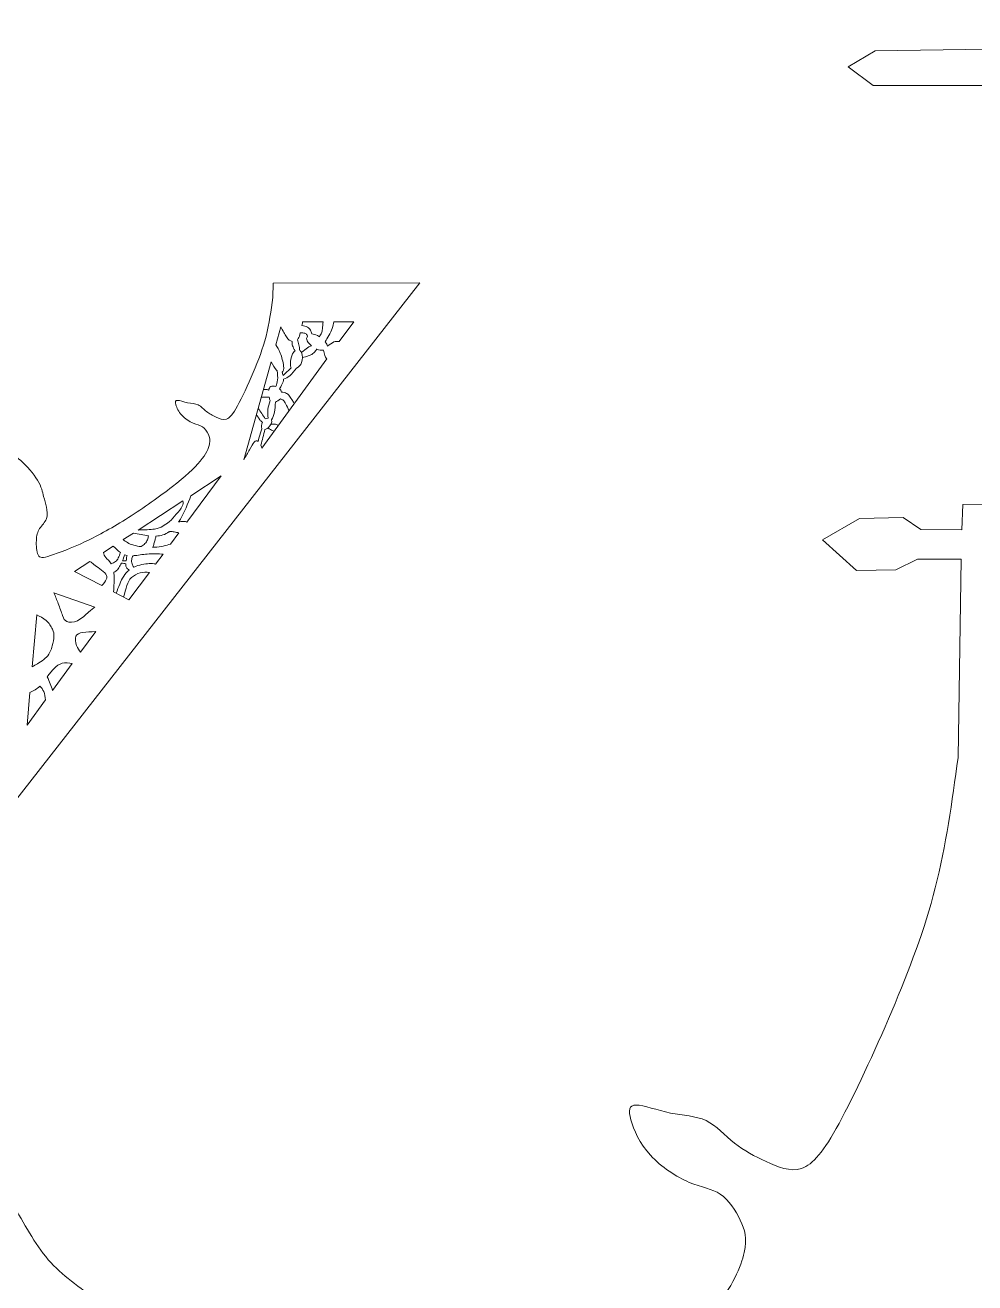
# Model space of a CAD drawing. Header units: centimetres. Extents: x -61 to 61, y -26 to 26.
# Drawn here: x 51.918 to 54.189, y 7.757 to 10.765 of the extents above; entities that cross this region are included whole.
import ezdxf

# ---------------------------------------------------------------- set-up
doc = ezdxf.new("R2010")
doc.units = ezdxf.units.CM
doc.header["$MEASUREMENT"] = 0
doc.layers.add('layer 1', color=7, linetype='Continuous')

msp = doc.modelspace()

# ---------------------------------------------------------------- linework, layer by layer
at = {"layer": 'layer 1', "color": 242, "lineweight": 9}
for points, knots in [([(51.91315, 4.7498), (51.91315, 4.7498), (55.33821, 9.13257), (55.33821, 9.13257), (55.33821, 9.13257), (55.33821, 9.13257), (58.12948, 10.76464), (58.12948, 10.76464), (58.12948, 10.76464), (58.12948, 10.76464), (53.94998, 10.70331), (53.94998, 10.70331), (53.94998, 10.70331), (53.94998, 10.70331), (53.88543, 10.66472), (53.88543, 10.66472), (53.88543, 10.66472), (53.88543, 10.66472), (53.94531, 10.62012), (53.94531, 10.62012), (53.94531, 10.62012), (53.94531, 10.62012), (54.28353, 10.62061), (54.28353, 10.62061), (54.28353, 10.62061), (54.28353, 10.62061), (54.27405, 9.61967), (54.27405, 9.61967), (54.27405, 9.61967), (54.27405, 9.61967), (54.15994, 9.61812), (54.15994, 9.61812), (54.15994, 9.61812), (54.15994, 9.61812), (54.15728, 9.55762), (54.15728, 9.55762), (54.15728, 9.55762), (54.15728, 9.55762), (54.05967, 9.55885), (54.05967, 9.55885), (54.05967, 9.55885), (54.05967, 9.55885), (54.017, 9.58766), (54.017, 9.58766), (54.017, 9.58766), (54.017, 9.58766), (53.91251, 9.58475), (53.91251, 9.58475), (53.91251, 9.58475), (53.91251, 9.58475), (53.8246, 9.53374), (53.8246, 9.53374), (53.8246, 9.53374), (53.8246, 9.53374), (53.90582, 9.46099), (53.90582, 9.46099), (53.90582, 9.46099), (53.90582, 9.46099), (53.99932, 9.46251), (53.99932, 9.46251), (53.99932, 9.46251), (53.99932, 9.46251), (54.05152, 9.48734), (54.05152, 9.48734), (54.05152, 9.48734), (54.05152, 9.48734), (54.15602, 9.4875), (54.15602, 9.4875), (54.15602, 9.4875), (54.15602, 9.4875), (54.14847, 9.01314), (54.14847, 9.01314)], [0, 0, 0, 0, 0.0526316, 0.0526316, 0.0526316, 0.0526316, 0.1052632, 0.1052632, 0.1052632, 0.1052632, 0.1578947, 0.1578947, 0.1578947, 0.1578947, 0.2105263, 0.2105263, 0.2105263, 0.2105263, 0.2631579, 0.2631579, 0.2631579, 0.2631579, 0.3157895, 0.3157895, 0.3157895, 0.3157895, 0.3684211, 0.3684211, 0.3684211, 0.3684211, 0.4210526, 0.4210526, 0.4210526, 0.4210526, 0.4736842, 0.4736842, 0.4736842, 0.4736842, 0.5263158, 0.5263158, 0.5263158, 0.5263158, 0.5789474, 0.5789474, 0.5789474, 0.5789474, 0.6315789, 0.6315789, 0.6315789, 0.6315789, 0.6842105, 0.6842105, 0.6842105, 0.6842105, 0.7368421, 0.7368421, 0.7368421, 0.7368421, 0.7894737, 0.7894737, 0.7894737, 0.7894737, 0.8421053, 0.8421053, 0.8421053, 0.8421053, 0.8947368, 0.8947368, 0.8947368, 0.8947368, 1, 1, 1, 1]), ([(52.50987, 10.11321), (52.50558, 10.08202), (52.50129, 10.05083), (52.49374, 10.02113), (52.49374, 10.02113), (52.48619, 9.99143), (52.47539, 9.96321), (52.46296, 9.93391), (52.46296, 9.93391), (52.45053, 9.90461), (52.43648, 9.87422), (52.42566, 9.85441), (52.42566, 9.85441), (52.41485, 9.8346), (52.40727, 9.82537), (52.39914, 9.82265), (52.39914, 9.82265), (52.39101, 9.81992), (52.38233, 9.82371), (52.37419, 9.82749), (52.37419, 9.82749), (52.36605, 9.83127), (52.35845, 9.83506), (52.35166, 9.84047), (52.35166, 9.84047), (52.34488, 9.84588), (52.3389, 9.85292), (52.33157, 9.85644), (52.33157, 9.85644), (52.32425, 9.85995), (52.31557, 9.85994), (52.30635, 9.86182), (52.30635, 9.86182), (52.29713, 9.86371), (52.28736, 9.86749), (52.28221, 9.86748), (52.28221, 9.86748), (52.27706, 9.86747), (52.27652, 9.86368), (52.27843, 9.8569), (52.27843, 9.8569), (52.28034, 9.85012), (52.28469, 9.84037), (52.2923, 9.83198), (52.2923, 9.83198), (52.2999, 9.82358), (52.31076, 9.81655), (52.31971, 9.81277), (52.31971, 9.81277), (52.32866, 9.80898), (52.33572, 9.80845), (52.34169, 9.80439), (52.34169, 9.80439), (52.34766, 9.80033), (52.35255, 9.79275), (52.35581, 9.78598), (52.35581, 9.78598), (52.35908, 9.7792), (52.36071, 9.77324), (52.35856, 9.76321), (52.35856, 9.76321), (52.35641, 9.75317), (52.35046, 9.73906), (52.33639, 9.72196), (52.33639, 9.72196), (52.32231, 9.70485), (52.30011, 9.68476), (52.26978, 9.66112), (52.26978, 9.66112), (52.23945, 9.63749), (52.20099, 9.61032), (52.16469, 9.58721), (52.16469, 9.58721), (52.12839, 9.56411), (52.09425, 9.54508), (52.06147, 9.52957), (52.06147, 9.52957), (52.02869, 9.51407), (51.99725, 9.50209), (51.97828, 9.4961), (51.97828, 9.4961), (51.95931, 9.49011), (51.9528, 9.4901), (51.94899, 9.49768), (51.94899, 9.49768), (51.94519, 9.50527), (51.94408, 9.52045), (51.9446, 9.53238), (51.9446, 9.53238), (51.94513, 9.54431), (51.94728, 9.55299), (51.95242, 9.56086), (51.95242, 9.56086), (51.95756, 9.56873), (51.96569, 9.5758), (51.96893, 9.58448), (51.96893, 9.58448), (51.97217, 9.59316), (51.97053, 9.60346), (51.96861, 9.61213), (51.96861, 9.61213), (51.9667, 9.62081), (51.96452, 9.62785), (51.96207, 9.63788), (51.96207, 9.63788), (51.95961, 9.64791), (51.95688, 9.66092), (51.94746, 9.67657), (51.94746, 9.67657), (51.93804, 9.69221), (51.92194, 9.7105), (51.90753, 9.72327), (51.90753, 9.72327), (51.89312, 9.73605), (51.8804, 9.74331), (51.87012, 9.75394), (51.87012, 9.75394), (51.85984, 9.76456), (51.852, 9.77854), (51.84416, 9.79252)], [0, 0, 0, 0, 0.0322581, 0.0322581, 0.0322581, 0.0322581, 0.0645161, 0.0645161, 0.0645161, 0.0645161, 0.0967742, 0.0967742, 0.0967742, 0.0967742, 0.1290323, 0.1290323, 0.1290323, 0.1290323, 0.1612903, 0.1612903, 0.1612903, 0.1612903, 0.1935484, 0.1935484, 0.1935484, 0.1935484, 0.2258065, 0.2258065, 0.2258065, 0.2258065, 0.2580645, 0.2580645, 0.2580645, 0.2580645, 0.2903226, 0.2903226, 0.2903226, 0.2903226, 0.3225806, 0.3225806, 0.3225806, 0.3225806, 0.3548387, 0.3548387, 0.3548387, 0.3548387, 0.3870968, 0.3870968, 0.3870968, 0.3870968, 0.4193548, 0.4193548, 0.4193548, 0.4193548, 0.4516129, 0.4516129, 0.4516129, 0.4516129, 0.483871, 0.483871, 0.483871, 0.483871, 0.516129, 0.516129, 0.516129, 0.516129, 0.5483871, 0.5483871, 0.5483871, 0.5483871, 0.5806452, 0.5806452, 0.5806452, 0.5806452, 0.6129032, 0.6129032, 0.6129032, 0.6129032, 0.6451613, 0.6451613, 0.6451613, 0.6451613, 0.6774194, 0.6774194, 0.6774194, 0.6774194, 0.7096774, 0.7096774, 0.7096774, 0.7096774, 0.7419355, 0.7419355, 0.7419355, 0.7419355, 0.7741935, 0.7741935, 0.7741935, 0.7741935, 0.8064516, 0.8064516, 0.8064516, 0.8064516, 0.8387097, 0.8387097, 0.8387097, 0.8387097, 0.8709677, 0.8709677, 0.8709677, 0.8709677, 0.9032258, 0.9032258, 0.9032258, 0.9032258, 0.9354839, 0.9354839, 0.9354839, 0.9354839, 1, 1, 1, 1]), ([(52.66879, 10.00785), (52.66879, 10.00785), (52.70353, 10.05558), (52.70353, 10.05558), (52.70353, 10.05558), (52.70353, 10.05558), (52.65566, 10.05551), (52.65566, 10.05551)], [0, 0, 0, 0, 0.3333333, 0.3333333, 0.3333333, 0.3333333, 1, 1, 1, 1]), ([(52.31407, 9.6394), (52.31407, 9.6394), (52.38686, 9.68674), (52.38686, 9.68674), (52.38686, 9.68674), (52.38686, 9.68674), (52.30457, 9.57626), (52.30457, 9.57626)], [0, 0, 0, 0, 0.3333333, 0.3333333, 0.3333333, 0.3333333, 1, 1, 1, 1]), ([(52.10093, 9.42438), (52.10093, 9.42438), (52.03581, 9.45845), (52.03581, 9.45845), (52.03581, 9.45845), (52.03581, 9.45845), (52.07208, 9.48203), (52.07208, 9.48203)], [0, 0, 0, 0, 0.3333333, 0.3333333, 0.3333333, 0.3333333, 1, 1, 1, 1]), ([(52.21514, 9.45621), (52.21514, 9.45621), (52.16606, 9.39032), (52.16606, 9.39032), (52.16606, 9.39032), (52.16606, 9.39032), (52.12934, 9.40952), (52.12934, 9.40952)], [0, 0, 0, 0, 0.3333333, 0.3333333, 0.3333333, 0.3333333, 1, 1, 1, 1]), ([(51.96675, 9.15103), (51.96675, 9.15103), (51.92248, 9.09061), (51.92248, 9.09061), (51.92248, 9.09061), (51.92248, 9.09061), (51.9293, 9.16847), (51.9293, 9.16847)], [0, 0, 0, 0, 0.3333333, 0.3333333, 0.3333333, 0.3333333, 1, 1, 1, 1]), ([(54.14847, 9.01314), (54.13397, 8.90771), (54.11946, 8.80228), (54.09395, 8.70187), (54.09395, 8.70187), (54.06843, 8.60147), (54.03192, 8.50609), (53.9899, 8.40703), (53.9899, 8.40703), (53.94789, 8.30798), (53.90038, 8.20525), (53.86382, 8.13829), (53.86382, 8.13829), (53.82726, 8.07132), (53.80164, 8.04012), (53.77416, 8.03091), (53.77416, 8.03091), (53.74667, 8.0217), (53.71733, 8.03449), (53.68981, 8.04728), (53.68981, 8.04728), (53.66229, 8.06007), (53.6366, 8.07286), (53.61366, 8.09116), (53.61366, 8.09116), (53.59072, 8.10946), (53.57052, 8.13326), (53.54575, 8.14514), (53.54575, 8.14514), (53.52099, 8.15701), (53.49166, 8.15697), (53.46048, 8.16334), (53.46048, 8.16334), (53.42931, 8.16971), (53.39629, 8.18249), (53.37888, 8.18246), (53.37888, 8.18246), (53.36146, 8.18244), (53.35965, 8.16961), (53.3661, 8.1467), (53.3661, 8.1467), (53.37255, 8.12379), (53.38727, 8.09082), (53.41297, 8.06244), (53.41297, 8.06244), (53.43868, 8.03407), (53.47538, 8.01029), (53.50564, 7.9975), (53.50564, 7.9975), (53.53591, 7.98472), (53.55975, 7.98292), (53.57993, 7.9692), (53.57993, 7.9692), (53.60012, 7.95548), (53.61666, 7.92985), (53.62769, 7.90695), (53.62769, 7.90695), (53.63872, 7.88405), (53.64426, 7.8639), (53.63697, 7.82997), (53.63697, 7.82997), (53.62969, 7.79605), (53.6096, 7.74835), (53.56202, 7.69054), (53.56202, 7.69054), (53.51445, 7.63272), (53.43939, 7.56478), (53.33685, 7.48488), (53.33685, 7.48488), (53.23432, 7.40498), (53.1043, 7.31313), (52.98159, 7.23503), (52.98159, 7.23503), (52.85889, 7.15694), (52.7435, 7.0926), (52.63267, 7.04019), (52.63267, 7.04019), (52.52185, 6.98778), (52.41558, 6.94729), (52.35145, 6.92703), (52.35145, 6.92703), (52.28733, 6.90676), (52.26532, 6.90673), (52.25245, 6.93238), (52.25245, 6.93238), (52.23958, 6.95802), (52.23584, 7.00934), (52.23761, 7.04968), (52.23761, 7.04968), (52.23938, 7.09001), (52.24667, 7.11935), (52.26404, 7.14596), (52.26404, 7.14596), (52.28142, 7.17257), (52.30888, 7.19644), (52.31984, 7.22579), (52.31984, 7.22579), (52.33079, 7.25513), (52.32524, 7.28995), (52.31877, 7.31927), (52.31877, 7.31927), (52.31232, 7.34859), (52.30495, 7.37242), (52.29665, 7.40632), (52.29665, 7.40632), (52.28835, 7.44022), (52.27912, 7.4842), (52.24727, 7.53709), (52.24727, 7.53709), (52.21543, 7.58998), (52.16098, 7.65178), (52.11227, 7.69497), (52.11227, 7.69497), (52.06356, 7.73816), (52.02058, 7.76273), (51.98583, 7.79864), (51.98583, 7.79864), (51.95108, 7.83456), (51.92457, 7.88181), (51.89805, 7.92907)], [0, 0, 0, 0, 0.0322581, 0.0322581, 0.0322581, 0.0322581, 0.0645161, 0.0645161, 0.0645161, 0.0645161, 0.0967742, 0.0967742, 0.0967742, 0.0967742, 0.1290323, 0.1290323, 0.1290323, 0.1290323, 0.1612903, 0.1612903, 0.1612903, 0.1612903, 0.1935484, 0.1935484, 0.1935484, 0.1935484, 0.2258065, 0.2258065, 0.2258065, 0.2258065, 0.2580645, 0.2580645, 0.2580645, 0.2580645, 0.2903226, 0.2903226, 0.2903226, 0.2903226, 0.3225806, 0.3225806, 0.3225806, 0.3225806, 0.3548387, 0.3548387, 0.3548387, 0.3548387, 0.3870968, 0.3870968, 0.3870968, 0.3870968, 0.4193548, 0.4193548, 0.4193548, 0.4193548, 0.4516129, 0.4516129, 0.4516129, 0.4516129, 0.483871, 0.483871, 0.483871, 0.483871, 0.516129, 0.516129, 0.516129, 0.516129, 0.5483871, 0.5483871, 0.5483871, 0.5483871, 0.5806452, 0.5806452, 0.5806452, 0.5806452, 0.6129032, 0.6129032, 0.6129032, 0.6129032, 0.6451613, 0.6451613, 0.6451613, 0.6451613, 0.6774194, 0.6774194, 0.6774194, 0.6774194, 0.7096774, 0.7096774, 0.7096774, 0.7096774, 0.7419355, 0.7419355, 0.7419355, 0.7419355, 0.7741935, 0.7741935, 0.7741935, 0.7741935, 0.8064516, 0.8064516, 0.8064516, 0.8064516, 0.8387097, 0.8387097, 0.8387097, 0.8387097, 0.8709677, 0.8709677, 0.8709677, 0.8709677, 0.9032258, 0.9032258, 0.9032258, 0.9032258, 0.9354839, 0.9354839, 0.9354839, 0.9354839, 1, 1, 1, 1])]:
    msp.add_open_spline(points, degree=3, knots=knots, dxfattribs=at)
for points in [[(51.84862, 8.85204), (51.84862, 8.85204), (52.86181, 10.14854), (52.86181, 10.14854)], [(52.51043, 10.14801), (52.51043, 10.14801), (52.50987, 10.11321), (52.50987, 10.11321)], [(52.63009, 10.05547), (52.63009, 10.05547), (52.58134, 10.0554), (52.58134, 10.0554)], [(52.52913, 10.04321), (52.52913, 10.04321), (52.51712, 10.00019), (52.51712, 10.00019)], [(52.50572, 9.95935), (52.50572, 9.95935), (52.44046, 9.72556), (52.44046, 9.72556)], [(52.48371, 9.7535), (52.48371, 9.7535), (52.63885, 9.9667), (52.63885, 9.9667)], [(52.18791, 9.55736), (52.18791, 9.55736), (52.29497, 9.62698), (52.29497, 9.62698)], [(52.15255, 9.53436), (52.15255, 9.53436), (52.17653, 9.54996), (52.17653, 9.54996)], [(52.28533, 9.55043), (52.28533, 9.55043), (52.26558, 9.52392), (52.26558, 9.52392)], [(52.10477, 9.50329), (52.10477, 9.50329), (52.12833, 9.51862), (52.12833, 9.51862)], [(52.2476, 9.49978), (52.2476, 9.49978), (52.22981, 9.4759), (52.22981, 9.4759)], [(51.98664, 9.40709), (51.98664, 9.40709), (52.08478, 9.37328), (52.08478, 9.37328)], [(51.93474, 9.23052), (51.93474, 9.23052), (51.94558, 9.35428), (51.94558, 9.35428)], [(52.08655, 9.31455), (52.08655, 9.31455), (52.05049, 9.26533), (52.05049, 9.26533)], [(52.0305, 9.23805), (52.0305, 9.23805), (51.98357, 9.17399), (51.98357, 9.17399)]]:
    msp.add_open_spline(points, degree=3, dxfattribs=at)
at = {"layer": 'layer 1', "color": 250, "lineweight": 9}
for points in [[(52.86181, 10.14854), (52.86181, 10.14854), (52.51043, 10.14801), (52.51043, 10.14801)], [(52.63515, 10.00757), (52.63875, 10.00344), (52.64049, 9.99998), (52.64084, 9.99664)], [(52.53458, 9.9271), (52.53389, 9.92955), (52.53302, 9.93203), (52.53215, 9.93452)], [(52.53458, 9.9271), (52.54103, 9.9331), (52.54748, 9.9391), (52.55392, 9.94509)], [(52.52624, 9.89518), (52.52828, 9.89296), (52.52984, 9.89024), (52.5308, 9.8874)], [(52.50336, 9.86676), (52.50279, 9.86893), (52.50199, 9.87197), (52.5013, 9.87538)], [(52.52799, 9.87109), (52.52471, 9.86744), (52.51992, 9.86493), (52.51621, 9.86339)], [(52.48383, 9.80002), (52.48226, 9.80336), (52.4827, 9.80973), (52.48501, 9.81508)], [(52.49165, 9.82305), (52.49383, 9.82427), (52.49628, 9.82484), (52.4986, 9.82485)], [(52.48171, 9.76024), (52.48488, 9.77267), (52.48806, 9.7851), (52.49123, 9.79754)], [(52.48171, 9.76024), (52.48323, 9.75726), (52.48347, 9.75538), (52.48371, 9.7535)], [(52.17653, 9.54996), (52.18887, 9.54741), (52.20122, 9.54487), (52.21249, 9.54356)], [(52.14574, 9.50382), (52.13995, 9.50791), (52.13414, 9.51327), (52.12833, 9.51862)], [(52.14808, 9.47826), (52.1516, 9.4777), (52.15512, 9.47713), (52.15864, 9.47657)], [(52.15065, 9.48391), (52.15235, 9.48809), (52.154, 9.49319), (52.15565, 9.49828)], [(52.15065, 9.48391), (52.15358, 9.48395), (52.15651, 9.48398), (52.15944, 9.48402)], [(52.16145, 9.49656), (52.1595, 9.49697), (52.15757, 9.49753), (52.15565, 9.49828)], [(51.95305, 9.18417), (51.94614, 9.17767), (51.93772, 9.17307), (51.9293, 9.16847)]]:
    msp.add_open_spline(points, degree=3, dxfattribs=at)
for points, knots in [([(52.57957, 10.04663), (52.58051, 10.05139), (52.58088, 10.05318), (52.58109, 10.05417), (52.58109, 10.05417), (52.58134, 10.0554), (52.58134, 10.0554), (52.58134, 10.0554)], [0, 0, 0, 0, 0.3333333, 0.3333333, 0.3333333, 0.3333333, 1, 1, 1, 1]), ([(52.57957, 10.04663), (52.58433, 10.04548), (52.58908, 10.04434), (52.59261, 10.04255), (52.59261, 10.04255), (52.59613, 10.04075), (52.59843, 10.03832), (52.60003, 10.03548), (52.60003, 10.03548), (52.60163, 10.03265), (52.60253, 10.02941), (52.60344, 10.02618)], [0, 0, 0, 0, 0.25, 0.25, 0.25, 0.25, 0.5, 0.5, 0.5, 0.5, 1, 1, 1, 1]), ([(52.62124, 10.01966), (52.62331, 10.0226), (52.62538, 10.02555), (52.62658, 10.02841), (52.62658, 10.02841), (52.62777, 10.03127), (52.62808, 10.03405), (52.62852, 10.03855), (52.62852, 10.03855), (52.62896, 10.04304), (52.62952, 10.04926), (52.63009, 10.05547)], [0, 0, 0, 0, 0.25, 0.25, 0.25, 0.25, 0.5, 0.5, 0.5, 0.5, 1, 1, 1, 1]), ([(52.63515, 10.00757), (52.63793, 10.01245), (52.64072, 10.01733), (52.64379, 10.02272), (52.64379, 10.02272), (52.64686, 10.02812), (52.65022, 10.03402), (52.65225, 10.03957), (52.65225, 10.03957), (52.65428, 10.04512), (52.65497, 10.05031), (52.65566, 10.05551)], [0, 0, 0, 0, 0.25, 0.25, 0.25, 0.25, 0.5, 0.5, 0.5, 0.5, 1, 1, 1, 1]), ([(52.52913, 10.04321), (52.53383, 10.03423), (52.53853, 10.02526), (52.54291, 10.01901), (52.54291, 10.01901), (52.5473, 10.01277), (52.55138, 10.00925), (52.55622, 10.00804)], [0, 0, 0, 0, 0.3333333, 0.3333333, 0.3333333, 0.3333333, 1, 1, 1, 1]), ([(52.56889, 10.01231), (52.56952, 10.01308), (52.57013, 10.01397), (52.57071, 10.01497), (52.57071, 10.01497), (52.57273, 10.01848), (52.57437, 10.02347), (52.5757, 10.02855)], [0, 0, 0, 0, 0.3333333, 0.3333333, 0.3333333, 0.3333333, 1, 1, 1, 1]), ([(52.5757, 10.02855), (52.57857, 10.02868), (52.58144, 10.02881), (52.58415, 10.02827), (52.58415, 10.02827), (52.58687, 10.02772), (52.58941, 10.02651), (52.59085, 10.02513), (52.59085, 10.02513), (52.59228, 10.02375), (52.5926, 10.02221), (52.59292, 10.02067)], [0, 0, 0, 0, 0.25, 0.25, 0.25, 0.25, 0.5, 0.5, 0.5, 0.5, 1, 1, 1, 1]), ([(52.60235, 9.99771), (52.60185, 9.99818), (52.60134, 9.99866), (52.60082, 9.99916), (52.60082, 9.99916), (52.59643, 10.00335), (52.59158, 10.00822), (52.59094, 10.01324), (52.59094, 10.01324), (52.59061, 10.01583), (52.5914, 10.01847), (52.59292, 10.02067)], [0, 0, 0, 0, 0.25, 0.25, 0.25, 0.25, 0.5, 0.5, 0.5, 0.5, 1, 1, 1, 1]), ([(52.60344, 10.02618), (52.60746, 10.02627), (52.61201, 10.02488), (52.61663, 10.02243), (52.61663, 10.02243), (52.61817, 10.02161), (52.61972, 10.02067), (52.62124, 10.01966)], [0, 0, 0, 0, 0.3333333, 0.3333333, 0.3333333, 0.3333333, 1, 1, 1, 1]), ([(52.53215, 9.93452), (52.53545, 9.93602), (52.53672, 9.94117), (52.53569, 9.94998), (52.53569, 9.94998), (52.53466, 9.95879), (52.53133, 9.97126), (52.52785, 9.98024), (52.52785, 9.98024), (52.52438, 9.98921), (52.52075, 9.9947), (52.51712, 10.00019)], [0, 0, 0, 0, 0.25, 0.25, 0.25, 0.25, 0.5, 0.5, 0.5, 0.5, 1, 1, 1, 1]), ([(52.55392, 9.94509), (52.5523, 9.94763), (52.5521, 9.95136), (52.55191, 9.95509), (52.55191, 9.95509), (52.55259, 9.96248), (52.55328, 9.96987), (52.55591, 9.97601), (52.55591, 9.97601), (52.55764, 9.98004), (52.56022, 9.98354), (52.56301, 9.98585)], [0, 0, 0, 0, 0.25, 0.25, 0.25, 0.25, 0.5, 0.5, 0.5, 0.5, 1, 1, 1, 1]), ([(52.56301, 9.98585), (52.56071, 9.99003), (52.55841, 9.99421), (52.55728, 9.99791), (52.55728, 9.99791), (52.55615, 10.00161), (52.55618, 10.00482), (52.55622, 10.00804)], [0, 0, 0, 0, 0.3333333, 0.3333333, 0.3333333, 0.3333333, 1, 1, 1, 1]), ([(52.57416, 9.98736), (52.5758, 9.98617), (52.57725, 9.98423), (52.5784, 9.9815), (52.5784, 9.9815), (52.58095, 9.9754), (52.58198, 9.96537), (52.57894, 9.95777), (52.57894, 9.95777), (52.57648, 9.95162), (52.57134, 9.94706), (52.56677, 9.94454)], [0, 0, 0, 0, 0.25, 0.25, 0.25, 0.25, 0.5, 0.5, 0.5, 0.5, 1, 1, 1, 1]), ([(52.57416, 9.98736), (52.57374, 9.99186), (52.57333, 9.99636), (52.57245, 10.00052), (52.57245, 10.00052), (52.57157, 10.00468), (52.57023, 10.0085), (52.56889, 10.01231)], [0, 0, 0, 0, 0.3333333, 0.3333333, 0.3333333, 0.3333333, 1, 1, 1, 1]), ([(52.5784, 9.9815), (52.58369, 9.98606), (52.589, 9.99063), (52.59299, 9.99333), (52.59299, 9.99333), (52.59698, 9.99604), (52.59967, 9.99687), (52.60235, 9.99771)], [0, 0, 0, 0, 0.3333333, 0.3333333, 0.3333333, 0.3333333, 1, 1, 1, 1]), ([(52.58079, 9.96968), (52.58556, 9.971), (52.59032, 9.97232), (52.59455, 9.97373), (52.59455, 9.97373), (52.59878, 9.97514), (52.60247, 9.97664), (52.60585, 9.97926), (52.60585, 9.97926), (52.60924, 9.98187), (52.61232, 9.98561), (52.6135, 9.98762), (52.6135, 9.98762), (52.61468, 9.98962), (52.61396, 9.98989), (52.61396, 9.98989), (52.61396, 9.98989), (52.61396, 9.98989), (52.61468, 9.98962), (52.61541, 9.98935)], [0, 0, 0, 0, 0.1666667, 0.1666667, 0.1666667, 0.1666667, 0.3333333, 0.3333333, 0.3333333, 0.3333333, 0.5, 0.5, 0.5, 0.5, 0.6666667, 0.6666667, 0.6666667, 0.6666667, 1, 1, 1, 1]), ([(52.63111, 9.98735), (52.6263, 9.98698), (52.62018, 9.98774), (52.61541, 9.98935), (52.61541, 9.98935), (52.61494, 9.9895), (52.61448, 9.98967), (52.61404, 9.98984)], [0, 0, 0, 0, 0.3333333, 0.3333333, 0.3333333, 0.3333333, 1, 1, 1, 1]), ([(52.63111, 9.98735), (52.63195, 9.98294), (52.6328, 9.97853), (52.63409, 9.97508), (52.63409, 9.97508), (52.63538, 9.97164), (52.63711, 9.96917), (52.63885, 9.9667)], [0, 0, 0, 0, 0.3333333, 0.3333333, 0.3333333, 0.3333333, 1, 1, 1, 1]), ([(52.64084, 9.99664), (52.64606, 10.00094), (52.65128, 10.00523), (52.65594, 10.0071), (52.65594, 10.0071), (52.66059, 10.00897), (52.66469, 10.00841), (52.66879, 10.00785)], [0, 0, 0, 0, 0.3333333, 0.3333333, 0.3333333, 0.3333333, 1, 1, 1, 1]), ([(52.50572, 9.95935), (52.50986, 9.95201), (52.514, 9.94468), (52.51875, 9.93993), (52.51875, 9.93993), (52.51933, 9.93935), (52.51992, 9.93881), (52.52052, 9.9383)], [0, 0, 0, 0, 0.3333333, 0.3333333, 0.3333333, 0.3333333, 1, 1, 1, 1]), ([(52.51722, 9.90075), (52.51903, 9.90549), (52.52084, 9.91023), (52.52139, 9.91649), (52.52139, 9.91649), (52.52194, 9.92275), (52.52123, 9.93052), (52.52052, 9.9383)], [0, 0, 0, 0, 0.3333333, 0.3333333, 0.3333333, 0.3333333, 1, 1, 1, 1]), ([(52.53587, 9.91778), (52.54075, 9.91984), (52.54563, 9.9219), (52.55077, 9.92636), (52.55077, 9.92636), (52.55592, 9.93082), (52.56135, 9.93768), (52.56677, 9.94454)], [0, 0, 0, 0, 0.3333333, 0.3333333, 0.3333333, 0.3333333, 1, 1, 1, 1]), ([(52.50016, 9.89175), (52.50071, 9.89546), (52.50214, 9.89859), (52.50509, 9.90025), (52.50509, 9.90025), (52.50812, 9.90195), (52.51275, 9.90211), (52.51722, 9.90075)], [0, 0, 0, 0, 0.3333333, 0.3333333, 0.3333333, 0.3333333, 1, 1, 1, 1]), ([(52.52624, 9.89518), (52.52962, 9.90124), (52.53301, 9.9073), (52.53464, 9.91203), (52.53464, 9.91203), (52.53538, 9.91418), (52.53575, 9.91605), (52.53587, 9.91778)], [0, 0, 0, 0, 0.3333333, 0.3333333, 0.3333333, 0.3333333, 1, 1, 1, 1]), ([(52.48218, 9.87503), (52.48856, 9.87515), (52.49493, 9.87526), (52.49811, 9.87532), (52.49811, 9.87532), (52.5013, 9.87538), (52.5013, 9.87538), (52.5013, 9.87538)], [0, 0, 0, 0, 0.3333333, 0.3333333, 0.3333333, 0.3333333, 1, 1, 1, 1]), ([(52.48735, 9.89355), (52.4917, 9.8934), (52.49606, 9.89326), (52.49817, 9.89282), (52.49817, 9.89282), (52.50029, 9.89238), (52.50017, 9.89164), (52.50017, 9.89164), (52.50017, 9.89164), (52.50017, 9.89164), (52.50029, 9.89238), (52.50041, 9.89312)], [0, 0, 0, 0, 0.25, 0.25, 0.25, 0.25, 0.5, 0.5, 0.5, 0.5, 1, 1, 1, 1]), ([(52.4986, 9.82485), (52.498, 9.83183), (52.4974, 9.83881), (52.49819, 9.84579), (52.49819, 9.84579), (52.49898, 9.85278), (52.50117, 9.85977), (52.50336, 9.86676)], [0, 0, 0, 0, 0.3333333, 0.3333333, 0.3333333, 0.3333333, 1, 1, 1, 1]), ([(52.52799, 9.87109), (52.53056, 9.87013), (52.53313, 9.86917), (52.53524, 9.86727), (52.53524, 9.86727), (52.53736, 9.86537), (52.53902, 9.86253), (52.54117, 9.85827), (52.54117, 9.85827), (52.54332, 9.85402), (52.54597, 9.84836), (52.54861, 9.8427)], [0, 0, 0, 0, 0.25, 0.25, 0.25, 0.25, 0.5, 0.5, 0.5, 0.5, 1, 1, 1, 1]), ([(52.5308, 9.8874), (52.53522, 9.88657), (52.53965, 9.88573), (52.54275, 9.88424), (52.54275, 9.88424), (52.54586, 9.88274), (52.54764, 9.88057), (52.54987, 9.87746), (52.54987, 9.87746), (52.55211, 9.87434), (52.55478, 9.87028), (52.55676, 9.86723), (52.55676, 9.86723), (52.55874, 9.86418), (52.56001, 9.86215), (52.56129, 9.86012)], [0, 0, 0, 0, 0.2, 0.2, 0.2, 0.2, 0.4, 0.4, 0.4, 0.4, 0.6, 0.6, 0.6, 0.6, 1, 1, 1, 1]), ([(52.49165, 9.82305), (52.48904, 9.82737), (52.48644, 9.83169), (52.48362, 9.83591), (52.48362, 9.83591), (52.4808, 9.84013), (52.47777, 9.84425), (52.47474, 9.84837)], [0, 0, 0, 0, 0.3333333, 0.3333333, 0.3333333, 0.3333333, 1, 1, 1, 1]), ([(52.50721, 9.82066), (52.50972, 9.8262), (52.51224, 9.83174), (52.51374, 9.83886), (52.51374, 9.83886), (52.51524, 9.84598), (52.51573, 9.85468), (52.51621, 9.86339)], [0, 0, 0, 0, 0.3333333, 0.3333333, 0.3333333, 0.3333333, 1, 1, 1, 1]), ([(52.48501, 9.81508), (52.48335, 9.81636), (52.4817, 9.81764), (52.48004, 9.81963), (52.48004, 9.81963), (52.47838, 9.82163), (52.47672, 9.82434), (52.47516, 9.82682), (52.47516, 9.82682), (52.47361, 9.82931), (52.47215, 9.83158), (52.47069, 9.83384)], [0, 0, 0, 0, 0.25, 0.25, 0.25, 0.25, 0.5, 0.5, 0.5, 0.5, 1, 1, 1, 1]), ([(52.50721, 9.82066), (52.50951, 9.81579), (52.50443, 9.8071), (52.49859, 9.80194), (52.49859, 9.80194), (52.49614, 9.79979), (52.49357, 9.79825), (52.49123, 9.79754)], [0, 0, 0, 0, 0.3333333, 0.3333333, 0.3333333, 0.3333333, 1, 1, 1, 1]), ([(52.50533, 9.81025), (52.5095, 9.81044), (52.51367, 9.81064), (52.51661, 9.81018), (52.51661, 9.81018), (52.51955, 9.80972), (52.52126, 9.80859), (52.52297, 9.80746)], [0, 0, 0, 0, 0.3333333, 0.3333333, 0.3333333, 0.3333333, 1, 1, 1, 1]), ([(52.47458, 9.7693), (52.47766, 9.77954), (52.48074, 9.78978), (52.48229, 9.7949), (52.48229, 9.7949), (52.48383, 9.80002), (52.48383, 9.80002), (52.48383, 9.80002)], [0, 0, 0, 0, 0.3333333, 0.3333333, 0.3333333, 0.3333333, 1, 1, 1, 1]), ([(52.49859, 9.80194), (52.50043, 9.80043), (52.50228, 9.79892), (52.50466, 9.79753), (52.50466, 9.79753), (52.50705, 9.79614), (52.50997, 9.79488), (52.5129, 9.79362)], [0, 0, 0, 0, 0.3333333, 0.3333333, 0.3333333, 0.3333333, 1, 1, 1, 1]), ([(52.44046, 9.72556), (52.44535, 9.73362), (52.45025, 9.74168), (52.45453, 9.74931), (52.45453, 9.74931), (52.45882, 9.75694), (52.4625, 9.76413), (52.46574, 9.76773), (52.46574, 9.76773), (52.46898, 9.77133), (52.47178, 9.77133), (52.47458, 9.7693)], [0, 0, 0, 0, 0.25, 0.25, 0.25, 0.25, 0.5, 0.5, 0.5, 0.5, 1, 1, 1, 1]), ([(52.18791, 9.55736), (52.20252, 9.55783), (52.21712, 9.5583), (52.22686, 9.55976), (52.22686, 9.55976), (52.2366, 9.56122), (52.24148, 9.56366), (52.24663, 9.56652), (52.24663, 9.56652), (52.25178, 9.56938), (52.25719, 9.57264), (52.26261, 9.57739), (52.26261, 9.57739), (52.26803, 9.58214), (52.27344, 9.58839), (52.27912, 9.59504), (52.27912, 9.59504), (52.28481, 9.60169), (52.29076, 9.60875), (52.29345, 9.61414), (52.29345, 9.61414), (52.29613, 9.61953), (52.29555, 9.62326), (52.29497, 9.62698)], [0, 0, 0, 0, 0.1428571, 0.1428571, 0.1428571, 0.1428571, 0.2857143, 0.2857143, 0.2857143, 0.2857143, 0.4285714, 0.4285714, 0.4285714, 0.4285714, 0.5714286, 0.5714286, 0.5714286, 0.5714286, 0.7142857, 0.7142857, 0.7142857, 0.7142857, 1, 1, 1, 1]), ([(52.28482, 9.57664), (52.28664, 9.57934), (52.28842, 9.58223), (52.29017, 9.58529), (52.29017, 9.58529), (52.29874, 9.60035), (52.3064, 9.61987), (52.31407, 9.6394)], [0, 0, 0, 0, 0.3333333, 0.3333333, 0.3333333, 0.3333333, 1, 1, 1, 1]), ([(52.28482, 9.57664), (52.28819, 9.57716), (52.29157, 9.57767), (52.29441, 9.57786), (52.29441, 9.57786), (52.29725, 9.57805), (52.29955, 9.57792), (52.30116, 9.5776), (52.30116, 9.5776), (52.30276, 9.57728), (52.30367, 9.57677), (52.30457, 9.57627)], [0, 0, 0, 0, 0.25, 0.25, 0.25, 0.25, 0.5, 0.5, 0.5, 0.5, 1, 1, 1, 1]), ([(52.15255, 9.53436), (52.15862, 9.52945), (52.1647, 9.52454), (52.17791, 9.52102), (52.17791, 9.52102), (52.18297, 9.51967), (52.18908, 9.51852), (52.19558, 9.51766)], [0, 0, 0, 0, 0.3333333, 0.3333333, 0.3333333, 0.3333333, 1, 1, 1, 1]), ([(52.19558, 9.51766), (52.19863, 9.51989), (52.20168, 9.52213), (52.20422, 9.5248), (52.20422, 9.5248), (52.20676, 9.52748), (52.20879, 9.5306), (52.21008, 9.5338), (52.21008, 9.5338), (52.21138, 9.537), (52.21193, 9.54028), (52.21249, 9.54356)], [0, 0, 0, 0, 0.25, 0.25, 0.25, 0.25, 0.5, 0.5, 0.5, 0.5, 1, 1, 1, 1]), ([(52.22305, 9.51595), (52.224, 9.51876), (52.22494, 9.52158), (52.22581, 9.52454), (52.22581, 9.52454), (52.22669, 9.52751), (52.2275, 9.53063), (52.2283, 9.53369), (52.2283, 9.53369), (52.22909, 9.53675), (52.22987, 9.53976), (52.23065, 9.54276)], [0, 0, 0, 0, 0.25, 0.25, 0.25, 0.25, 0.5, 0.5, 0.5, 0.5, 1, 1, 1, 1]), ([(52.23065, 9.54276), (52.24265, 9.54336), (52.25254, 9.54663), (52.2617, 9.55271), (52.2617, 9.55271), (52.26242, 9.55319), (52.26313, 9.55369), (52.26384, 9.5542)], [0, 0, 0, 0, 0.3333333, 0.3333333, 0.3333333, 0.3333333, 1, 1, 1, 1]), ([(52.26384, 9.5542), (52.26731, 9.55391), (52.27077, 9.55363), (52.27435, 9.553), (52.27435, 9.553), (52.27793, 9.55237), (52.28163, 9.5514), (52.28533, 9.55043)], [0, 0, 0, 0, 0.3333333, 0.3333333, 0.3333333, 0.3333333, 1, 1, 1, 1]), ([(52.12353, 9.47659), (52.1273, 9.47831), (52.13107, 9.48003), (52.1339, 9.48218), (52.1339, 9.48218), (52.13674, 9.48433), (52.13863, 9.48691), (52.14045, 9.49059), (52.14045, 9.49059), (52.14226, 9.49427), (52.144, 9.49905), (52.14574, 9.50382)], [0, 0, 0, 0, 0.25, 0.25, 0.25, 0.25, 0.5, 0.5, 0.5, 0.5, 1, 1, 1, 1]), ([(52.22305, 9.51595), (52.22448, 9.51597), (52.22589, 9.51601), (52.22726, 9.51607), (52.22726, 9.51607), (52.24306, 9.51679), (52.25432, 9.52035), (52.26558, 9.52392)], [0, 0, 0, 0, 0.3333333, 0.3333333, 0.3333333, 0.3333333, 1, 1, 1, 1]), ([(52.10093, 9.42438), (52.10527, 9.42953), (52.10962, 9.43468), (52.11178, 9.43929), (52.11178, 9.43929), (52.11395, 9.4439), (52.11395, 9.44797), (52.11096, 9.45216), (52.11096, 9.45216), (52.10797, 9.45636), (52.102, 9.46069), (52.09643, 9.46462), (52.09643, 9.46462), (52.09087, 9.46854), (52.08571, 9.47205), (52.08192, 9.47502), (52.08192, 9.47502), (52.07814, 9.47799), (52.07572, 9.48041), (52.07429, 9.48148), (52.07429, 9.48148), (52.07285, 9.48254), (52.0724, 9.48225), (52.07196, 9.48196)], [0, 0, 0, 0, 0.1428571, 0.1428571, 0.1428571, 0.1428571, 0.2857143, 0.2857143, 0.2857143, 0.2857143, 0.4285714, 0.4285714, 0.4285714, 0.4285714, 0.5714286, 0.5714286, 0.5714286, 0.5714286, 0.7142857, 0.7142857, 0.7142857, 0.7142857, 1, 1, 1, 1]), ([(52.12353, 9.47659), (52.11959, 9.48322), (52.11389, 9.48755), (52.11047, 9.49162), (52.11047, 9.49162), (52.10705, 9.49569), (52.10591, 9.49949), (52.10477, 9.5033)], [0, 0, 0, 0, 0.3333333, 0.3333333, 0.3333333, 0.3333333, 1, 1, 1, 1]), ([(52.12965, 9.45678), (52.13275, 9.45806), (52.13584, 9.45933), (52.13847, 9.46207), (52.13847, 9.46207), (52.1411, 9.46481), (52.14327, 9.46902), (52.14523, 9.47275), (52.14523, 9.47275), (52.14623, 9.47465), (52.14717, 9.47643), (52.14808, 9.47826)], [0, 0, 0, 0, 0.25, 0.25, 0.25, 0.25, 0.5, 0.5, 0.5, 0.5, 1, 1, 1, 1]), ([(52.16637, 9.46129), (52.16387, 9.46324), (52.16136, 9.46519), (52.15998, 9.46739), (52.15998, 9.46739), (52.15859, 9.46959), (52.15831, 9.47202), (52.15864, 9.47657)], [0, 0, 0, 0, 0.3333333, 0.3333333, 0.3333333, 0.3333333, 1, 1, 1, 1]), ([(52.15944, 9.48402), (52.15979, 9.48681), (52.16019, 9.48953), (52.16048, 9.49144), (52.16048, 9.49144), (52.16105, 9.49512), (52.16125, 9.49584), (52.16145, 9.49656)], [0, 0, 0, 0, 0.3333333, 0.3333333, 0.3333333, 0.3333333, 1, 1, 1, 1]), ([(52.17736, 9.4684), (52.1758, 9.47097), (52.17424, 9.47354), (52.17332, 9.47673), (52.17332, 9.47673), (52.1724, 9.47991), (52.17212, 9.48371), (52.17264, 9.487), (52.17264, 9.487), (52.17316, 9.4903), (52.17448, 9.49309), (52.1758, 9.49589)], [0, 0, 0, 0, 0.25, 0.25, 0.25, 0.25, 0.5, 0.5, 0.5, 0.5, 1, 1, 1, 1]), ([(52.2476, 9.49979), (52.23664, 9.50046), (52.22569, 9.50113), (52.21425, 9.50037), (52.21425, 9.50037), (52.2028, 9.49962), (52.19088, 9.49743), (52.18071, 9.49633), (52.18071, 9.49633), (52.17903, 9.49615), (52.17739, 9.496), (52.1758, 9.49589)], [0, 0, 0, 0, 0.25, 0.25, 0.25, 0.25, 0.5, 0.5, 0.5, 0.5, 1, 1, 1, 1]), ([(52.17736, 9.4684), (52.17915, 9.4693), (52.18101, 9.47011), (52.18292, 9.47085), (52.18292, 9.47085), (52.19498, 9.47547), (52.20935, 9.47685), (52.21755, 9.47715), (52.21755, 9.47715), (52.22575, 9.47745), (52.22778, 9.47668), (52.22981, 9.4759)], [0, 0, 0, 0, 0.25, 0.25, 0.25, 0.25, 0.5, 0.5, 0.5, 0.5, 1, 1, 1, 1]), ([(52.12934, 9.40952), (52.13017, 9.4237), (52.131, 9.43788), (52.13033, 9.44944), (52.13033, 9.44944), (52.13018, 9.45202), (52.12995, 9.45446), (52.12965, 9.45678)], [0, 0, 0, 0, 0.3333333, 0.3333333, 0.3333333, 0.3333333, 1, 1, 1, 1]), ([(52.13578, 9.40615), (52.14098, 9.42092), (52.14617, 9.43569), (52.15364, 9.44702), (52.15364, 9.44702), (52.15733, 9.45261), (52.16157, 9.45736), (52.16637, 9.46129)], [0, 0, 0, 0, 0.3333333, 0.3333333, 0.3333333, 0.3333333, 1, 1, 1, 1]), ([(52.15314, 9.39707), (52.15581, 9.40674), (52.15849, 9.41641), (52.16117, 9.42436), (52.16117, 9.42436), (52.16386, 9.43232), (52.16656, 9.43856), (52.17198, 9.44372), (52.17198, 9.44372), (52.1774, 9.44888), (52.18552, 9.45295), (52.19317, 9.45486), (52.19317, 9.45486), (52.20081, 9.45676), (52.20797, 9.45648), (52.21514, 9.45621)], [0, 0, 0, 0, 0.2, 0.2, 0.2, 0.2, 0.4, 0.4, 0.4, 0.4, 0.6, 0.6, 0.6, 0.6, 1, 1, 1, 1]), ([(51.98664, 9.40709), (51.99001, 9.39901), (51.99339, 9.39092), (51.99698, 9.38132), (51.99698, 9.38132), (52.00057, 9.37172), (52.00439, 9.36061), (52.00725, 9.35289), (52.00725, 9.35289), (52.0101, 9.34517), (52.01201, 9.34083), (52.0177, 9.33853), (52.0177, 9.33853), (52.0234, 9.33624), (52.03289, 9.33598), (52.04265, 9.34061), (52.04265, 9.34061), (52.0524, 9.34523), (52.06242, 9.35473), (52.06949, 9.36099), (52.06949, 9.36099), (52.07655, 9.36725), (52.08067, 9.37027), (52.08478, 9.37328)], [0, 0, 0, 0, 0.1428571, 0.1428571, 0.1428571, 0.1428571, 0.2857143, 0.2857143, 0.2857143, 0.2857143, 0.4285714, 0.4285714, 0.4285714, 0.4285714, 0.5714286, 0.5714286, 0.5714286, 0.5714286, 0.7142857, 0.7142857, 0.7142857, 0.7142857, 1, 1, 1, 1]), ([(51.94558, 9.35428), (51.95344, 9.35077), (51.9613, 9.34726), (51.96795, 9.34131), (51.96795, 9.34131), (51.9746, 9.33535), (51.98003, 9.32695), (51.98316, 9.32032), (51.98316, 9.32032), (51.98629, 9.31368), (51.98711, 9.3088), (51.98671, 9.30256), (51.98671, 9.30256), (51.98632, 9.29632), (51.9847, 9.28873), (51.98241, 9.28019), (51.98241, 9.28019), (51.98012, 9.27164), (51.97715, 9.26215), (51.96909, 9.25371), (51.96909, 9.25371), (51.96103, 9.24527), (51.94788, 9.2379), (51.94131, 9.23421), (51.94131, 9.23421), (51.93474, 9.23052), (51.93474, 9.23052), (51.93474, 9.23052)], [0, 0, 0, 0, 0.125, 0.125, 0.125, 0.125, 0.25, 0.25, 0.25, 0.25, 0.375, 0.375, 0.375, 0.375, 0.5, 0.5, 0.5, 0.5, 0.625, 0.625, 0.625, 0.625, 0.75, 0.75, 0.75, 0.75, 1, 1, 1, 1]), ([(52.08655, 9.31455), (52.07543, 9.31402), (52.06431, 9.31349), (52.05584, 9.31228), (52.05584, 9.31228), (52.04737, 9.31106), (52.04154, 9.30915), (52.03924, 9.30345), (52.03924, 9.30345), (52.03695, 9.29776), (52.03818, 9.28827), (52.04064, 9.28128), (52.04064, 9.28128), (52.04311, 9.2743), (52.04679, 9.26981), (52.05048, 9.26533)], [0, 0, 0, 0, 0.2, 0.2, 0.2, 0.2, 0.4, 0.4, 0.4, 0.4, 0.6, 0.6, 0.6, 0.6, 1, 1, 1, 1]), ([(52.0305, 9.23805), (52.02224, 9.23928), (52.01397, 9.2405), (52.00659, 9.23866), (52.00659, 9.23866), (51.99921, 9.23683), (51.99271, 9.23194), (51.98689, 9.22624), (51.98689, 9.22624), (51.98107, 9.22053), (51.97593, 9.21402), (51.97065, 9.20655)], [0, 0, 0, 0, 0.25, 0.25, 0.25, 0.25, 0.5, 0.5, 0.5, 0.5, 1, 1, 1, 1]), ([(51.97065, 9.20655), (51.97314, 9.20064), (51.97564, 9.19472), (51.97779, 9.18929), (51.97779, 9.18929), (51.97995, 9.18387), (51.98176, 9.17893), (51.98357, 9.17399)], [0, 0, 0, 0, 0.3333333, 0.3333333, 0.3333333, 0.3333333, 1, 1, 1, 1]), ([(51.95305, 9.18417), (51.95654, 9.18029), (51.96003, 9.1764), (51.96231, 9.17088), (51.96231, 9.17088), (51.96459, 9.16535), (51.96567, 9.15819), (51.96675, 9.15103)], [0, 0, 0, 0, 0.3333333, 0.3333333, 0.3333333, 0.3333333, 1, 1, 1, 1])]:
    msp.add_open_spline(points, degree=3, knots=knots, dxfattribs=at)

doc.saveas('drawing.dxf')
